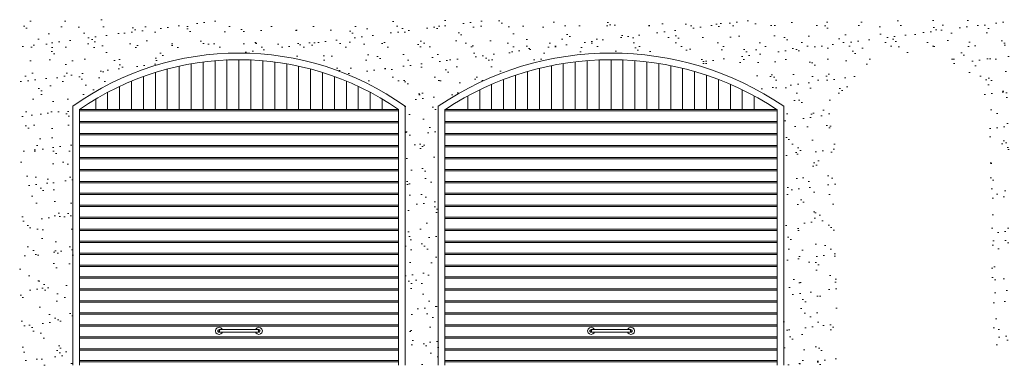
# Model space of a CAD drawing. Header units: millimetres. Extents: x 107 to 277, y 11 to 70.
# Drawn here: x 255.27 to 262.73, y 16.91 to 19.51 of the extents above; entities that cross this region are included whole.
import ezdxf

# ---------------------------------------------------------------- set-up
doc = ezdxf.new("R2010")
doc.units = ezdxf.units.MM
doc.layers.add('A-Stair', color=53, linetype='Continuous', lineweight=0)
doc.layers.add('puertas y vent', color=2, linetype='Continuous', lineweight=0)

msp = doc.modelspace()

# ---------------------------------------------------------------- hatches: boundary and pattern name
at = {"layer": 'A-Stair'}
h = msp.add_hatch(dxfattribs=at)
h.set_pattern_fill('AR-SAND,_O', color=157, scale=0.004)
h.set_pattern_definition([(37.5, (57.8102, -31.94045), (-0.00640013, 0.1957653), [0, -0.154432, 0, -0.17272, 0, -0.1651]), (7.5, (57.8102, -31.94045), (0.1798093, 0.28673004), [0, -0.083312, 0, -0.139192, 0, -0.05334]), (327.5, (57.68524, -31.94045), (0.31639695, 0.00057487), [0, -0.0508, 0, -0.18288, 0, -0.23876]), (317.5, (57.68524, -31.94045), (0.30542258, 0.08917173), [0, -0.0254, 0, -0.119888, 0, -0.13716])])
h.paths.add_polyline_path([(258.18, 18.8644), (258.18, 16.9144), (258.43, 16.9144), (258.43, 18.8644, -0.30705), (261.0354, 18.8644), (261.0354, 16.9144), (261.435, 16.9144), (261.435, 18.8644, -0.695652), (262.585, 18.8644), (262.585, 16.9144), (262.735, 16.9144), (262.735, 19.5144), (255.275, 19.5144), (255.275, 16.9144), (255.6745, 16.9144), (255.6745, 18.8644, -0.319305)])

# ---------------------------------------------------------------- linework, layer by layer
at = {"layer": 'A-Stair', "color": 217}
for p, q in [((256.5672, 19.1835), (256.5672, 18.8384)), ((256.6572, 19.197), (256.6572, 18.8384)), ((256.7472, 19.2067), (256.7472, 18.8384)), ((256.8372, 19.2144), (256.8372, 18.8384)), ((256.9272, 19.2144), (256.9272, 18.8384)), ((257.0172, 19.2144), (257.0172, 18.8384)), ((257.1072, 19.2067), (257.1072, 18.8384)), ((257.1972, 19.197), (257.1972, 18.8384)), ((257.2872, 19.1835), (257.2872, 18.8384)), ((259.3727, 19.1857), (259.3727, 18.8384)), ((259.4627, 19.1983), (259.4627, 18.8384)), ((259.5527, 19.2072), (259.5527, 18.8384)), ((259.6427, 19.2144), (259.6427, 18.8384)), ((259.7327, 19.2144), (259.7327, 18.8384)), ((259.8227, 19.2144), (259.8227, 18.8384)), ((259.9127, 19.2072), (259.9127, 18.8384)), ((260.0027, 19.1983), (260.0027, 18.8384)), ((260.0927, 19.1857), (260.0927, 18.8384)), ((256.2972, 19.1182), (256.2972, 18.8384)), ((256.3872, 19.1442), (256.3872, 18.8384)), ((256.4772, 19.1659), (256.4772, 18.8384)), ((257.3772, 19.1659), (257.3772, 18.8384)), ((257.4672, 19.1442), (257.4672, 18.8384)), ((257.5572, 19.1182), (257.5572, 18.8384)), ((259.1027, 19.1253), (259.1027, 18.8384)), ((259.1927, 19.1493), (259.1927, 18.8384)), ((259.2827, 19.1694), (259.2827, 18.8384)), ((260.1827, 19.1694), (260.1827, 18.8384)), ((260.2727, 19.1493), (260.2727, 18.8384)), ((260.3627, 19.1253), (260.3627, 18.8384)), ((256.1172, 19.0528), (256.1172, 18.8384)), ((256.2072, 19.0878), (256.2072, 18.8384)), ((257.6472, 19.0878), (257.6472, 18.8384)), ((257.7372, 19.0528), (257.7372, 18.8384)), ((258.8327, 19.0285), (258.8327, 18.8384)), ((258.9227, 19.065), (258.9227, 18.8384)), ((259.0127, 19.0972), (259.0127, 18.8384)), ((260.4527, 19.0972), (260.4527, 18.8384)), ((260.5427, 19.065), (260.5427, 18.8384)), ((260.6327, 19.0285), (260.6327, 18.8384)), ((255.9372, 18.9679), (255.9372, 18.8384)), ((256.0272, 19.013), (256.0272, 18.8384)), ((257.8272, 19.013), (257.8272, 18.8384)), ((257.9172, 18.9679), (257.9172, 18.8384)), ((258.7427, 18.9873), (258.7427, 18.8384)), ((260.7227, 18.9873), (260.7227, 18.8384)), ((255.8472, 18.9173), (255.8472, 18.8384)), ((258.0072, 18.9173), (258.0072, 18.8384)), ((258.6527, 18.9412), (258.6527, 18.8384)), ((260.8127, 18.9412), (260.8127, 18.8384)), ((255.7245, 16.9144), (255.7245, 18.8384)), ((255.7245, 18.8384), (258.13, 18.8384)), ((255.7245, 18.8284), (258.13, 18.8284)), ((258.13, 16.9144), (258.13, 18.8384)), ((258.48, 18.8384), (260.9854, 18.8384)), ((258.48, 16.9144), (258.48, 18.8377)), ((258.48, 18.8284), (260.9854, 18.8284)), ((260.9854, 16.9144), (260.9854, 18.8377)), ((255.7245, 18.7484), (258.13, 18.7484)), ((255.7245, 18.7384), (258.13, 18.7384)), ((258.48, 18.7484), (260.9854, 18.7484)), ((258.48, 18.7384), (260.9854, 18.7384)), ((255.7245, 18.6584), (258.13, 18.6584)), ((258.48, 18.6584), (260.9854, 18.6584)), ((255.7245, 18.6484), (258.13, 18.6484)), ((258.48, 18.6484), (260.9854, 18.6484)), ((255.7245, 18.5684), (258.13, 18.5684)), ((255.7245, 18.5584), (258.13, 18.5584)), ((258.48, 18.5684), (260.9854, 18.5684)), ((258.48, 18.5584), (260.9854, 18.5584)), ((255.7245, 18.4784), (258.13, 18.4784)), ((255.7245, 18.4684), (258.13, 18.4684)), ((258.48, 18.4784), (260.9854, 18.4784)), ((258.48, 18.4684), (260.9854, 18.4684)), ((255.7245, 18.3884), (258.13, 18.3884)), ((255.7245, 18.3784), (258.13, 18.3784)), ((258.48, 18.3884), (260.9854, 18.3884)), ((258.48, 18.3784), (260.9854, 18.3784)), ((255.7245, 18.2984), (258.13, 18.2984)), ((255.7245, 18.2884), (258.13, 18.2884)), ((258.48, 18.2984), (260.9854, 18.2984)), ((258.48, 18.2884), (260.9854, 18.2884)), ((255.7245, 18.2084), (258.13, 18.2084)), ((258.48, 18.2084), (260.9854, 18.2084)), ((255.7245, 18.1984), (258.13, 18.1984)), ((258.48, 18.1984), (260.9854, 18.1984)), ((255.7245, 18.1184), (258.13, 18.1184)), ((255.7245, 18.1084), (258.13, 18.1084)), ((258.48, 18.1184), (260.9854, 18.1184)), ((258.48, 18.1084), (260.9854, 18.1084)), ((255.7245, 18.0284), (258.13, 18.0284)), ((255.7245, 18.0184), (258.13, 18.0184)), ((258.48, 18.0284), (260.9854, 18.0284)), ((258.48, 18.0184), (260.9854, 18.0184)), ((255.7245, 17.9384), (258.13, 17.9384)), ((255.7245, 17.9284), (258.13, 17.9284)), ((258.48, 17.9384), (260.9854, 17.9384)), ((258.48, 17.9284), (260.9854, 17.9284)), ((255.7245, 17.8484), (258.13, 17.8484)), ((255.7245, 17.8384), (258.13, 17.8384)), ((258.48, 17.8484), (260.9854, 17.8484)), ((258.48, 17.8384), (260.9854, 17.8384)), ((255.7245, 17.7584), (258.13, 17.7584)), ((258.48, 17.7584), (260.9854, 17.7584)), ((255.7245, 17.7484), (258.13, 17.7484)), ((258.48, 17.7484), (260.9854, 17.7484)), ((255.7245, 17.6684), (258.13, 17.6684)), ((255.7245, 17.6584), (258.13, 17.6584)), ((258.48, 17.6684), (260.9854, 17.6684)), ((258.48, 17.6584), (260.9854, 17.6584)), ((255.7245, 17.5784), (258.13, 17.5784)), ((255.7245, 17.5684), (258.13, 17.5684)), ((258.48, 17.5784), (260.9854, 17.5784)), ((258.48, 17.5684), (260.9854, 17.5684)), ((255.7245, 17.4884), (258.13, 17.4884)), ((255.7245, 17.4784), (258.13, 17.4784)), ((258.48, 17.4884), (260.9854, 17.4884)), ((258.48, 17.4784), (260.9854, 17.4784)), ((255.7245, 17.3984), (258.13, 17.3984)), ((255.7245, 17.3884), (258.13, 17.3884)), ((258.48, 17.3984), (260.9854, 17.3984)), ((258.48, 17.3884), (260.9854, 17.3884)), ((255.7245, 17.3084), (258.13, 17.3084)), ((258.48, 17.3084), (260.9854, 17.3084)), ((255.7245, 17.2984), (258.13, 17.2984)), ((258.48, 17.2984), (260.9854, 17.2984)), ((255.7245, 17.2184), (258.13, 17.2184)), ((255.7245, 17.2084), (258.13, 17.2084)), ((258.48, 17.2184), (260.9854, 17.2184)), ((258.48, 17.2084), (260.9854, 17.2084)), ((255.7245, 17.1284), (258.13, 17.1284)), ((255.7245, 17.1184), (258.13, 17.1184)), ((258.48, 17.1284), (260.9854, 17.1284)), ((258.48, 17.1184), (260.9854, 17.1184)), ((255.7245, 17.0384), (258.13, 17.0384)), ((255.7245, 17.0284), (258.13, 17.0284)), ((258.48, 17.0384), (260.9854, 17.0384)), ((258.48, 17.0284), (260.9854, 17.0284)), ((255.7245, 16.9484), (258.13, 16.9484)), ((255.7245, 16.9384), (258.13, 16.9384)), ((258.48, 16.9484), (260.9854, 16.9484)), ((258.48, 16.9384), (260.9854, 16.9384))]:
    msp.add_line(p, q, dxfattribs=at)
at = {"layer": 'A-Stair', "color": 13}
for p, q in [((255.6745, 16.9144), (255.6745, 18.8644)), ((258.18, 16.9144), (258.18, 18.8644)), ((258.43, 16.9144), (258.43, 18.8644)), ((261.0354, 16.9144), (261.0354, 18.8644))]:
    msp.add_line(p, q, dxfattribs=at)
for centre, radius, start, end in [((256.9272, 17.1027), 2.1616, 54.58289, 125.41711), ((259.7327, 16.943), 2.3213, 55.8618, 124.1382)]:
    msp.add_arc(centre, radius, start, end, dxfattribs=at)
at = {"layer": 'A-Stair', "color": 217}
for centre, radius, start, end in [((256.9272, 17.1027), 2.1116, 55.27986, 124.72014), ((259.7327, 16.943), 2.2713, 56.52787, 123.47213)]:
    msp.add_arc(centre, radius, start, end, dxfattribs=at)
at = {"layer": 'puertas y vent', "color": 217}
for p, q in [((256.7502, 17.1726), (256.7539, 17.1861)), ((256.7539, 17.1591), (256.7502, 17.1726)), ((256.7539, 17.1861), (256.7637, 17.196)), ((256.7637, 17.1493), (256.7539, 17.1591)), ((256.7637, 17.196), (256.7772, 17.1996)), ((256.7686, 17.1776), (256.7672, 17.1726)), ((256.7672, 17.1726), (256.7686, 17.1676)), ((256.7722, 17.1813), (256.7686, 17.1776)), ((256.7686, 17.1676), (256.7722, 17.164)), ((256.7715, 17.1776), (256.7703, 17.1726)), ((256.7703, 17.1726), (256.7715, 17.1676)), ((256.7748, 17.1813), (256.7715, 17.1776)), ((256.7715, 17.1676), (256.7748, 17.164)), ((256.7772, 17.1826), (256.7722, 17.1813)), ((256.7722, 17.164), (256.7772, 17.1626)), ((256.7772, 17.1996), (256.7907, 17.196)), ((256.7792, 17.1826), (256.7772, 17.1826)), ((256.7792, 17.1626), (256.7772, 17.1626)), ((256.7847, 17.1826), (256.7792, 17.1826)), ((256.7847, 17.1626), (256.7792, 17.1626)), ((256.7803, 17.1776), (256.7796, 17.1726)), ((256.7796, 17.1726), (256.7803, 17.1676)), ((256.7821, 17.1813), (256.7803, 17.1776)), ((256.7803, 17.1676), (256.7821, 17.164)), ((256.7922, 17.1826), (256.7847, 17.1826)), ((256.7922, 17.1626), (256.7847, 17.1626)), ((256.7907, 17.196), (256.8006, 17.1861)), ((256.8006, 17.1591), (256.7907, 17.1493)), ((257.0622, 17.1826), (256.7922, 17.1826)), ((257.0622, 17.1626), (256.7922, 17.1626)), ((256.8006, 17.1861), (256.8016, 17.1826)), ((256.8016, 17.1626), (256.8006, 17.1591)), ((257.0529, 17.1826), (257.0539, 17.1861)), ((257.0539, 17.1591), (257.0529, 17.1626)), ((257.0539, 17.1861), (257.0637, 17.196)), ((257.0637, 17.1493), (257.0539, 17.1591)), ((257.0697, 17.1826), (257.0622, 17.1826)), ((257.0697, 17.1626), (257.0622, 17.1626)), ((257.0637, 17.196), (257.0772, 17.1996)), ((257.0752, 17.1826), (257.0697, 17.1826)), ((257.0752, 17.1626), (257.0697, 17.1626)), ((257.0723, 17.1813), (257.0742, 17.1776)), ((257.0742, 17.1676), (257.0723, 17.164)), ((257.0742, 17.1776), (257.0749, 17.1726)), ((257.0749, 17.1726), (257.0742, 17.1676)), ((257.0772, 17.1826), (257.0752, 17.1826)), ((257.0772, 17.1626), (257.0752, 17.1626)), ((257.0772, 17.1996), (257.0907, 17.196)), ((257.0772, 17.1826), (257.0822, 17.1813)), ((257.0822, 17.164), (257.0772, 17.1626)), ((257.0797, 17.1813), (257.083, 17.1776)), ((257.083, 17.1676), (257.0797, 17.164)), ((257.0822, 17.1813), (257.0859, 17.1776)), ((257.0859, 17.1676), (257.0822, 17.164)), ((257.083, 17.1776), (257.0842, 17.1726)), ((257.0842, 17.1726), (257.083, 17.1676)), ((257.0859, 17.1776), (257.0872, 17.1726)), ((257.0872, 17.1726), (257.0859, 17.1676)), ((257.0907, 17.196), (257.1006, 17.1861)), ((257.1006, 17.1591), (257.0907, 17.1493)), ((257.1006, 17.1861), (257.1042, 17.1726)), ((257.1042, 17.1726), (257.1006, 17.1591)), ((259.5557, 17.1726), (259.5593, 17.1861)), ((259.5593, 17.1591), (259.5557, 17.1726)), ((259.5593, 17.1861), (259.5692, 17.196)), ((259.5692, 17.1493), (259.5593, 17.1591)), ((259.5692, 17.196), (259.5827, 17.1996)), ((259.574, 17.1776), (259.5727, 17.1726)), ((259.5727, 17.1726), (259.574, 17.1676)), ((259.5777, 17.1813), (259.574, 17.1776)), ((259.574, 17.1676), (259.5777, 17.164)), ((259.5769, 17.1776), (259.5757, 17.1726)), ((259.5757, 17.1726), (259.5769, 17.1676)), ((259.5802, 17.1813), (259.5769, 17.1776)), ((259.5769, 17.1676), (259.5802, 17.164)), ((259.5827, 17.1826), (259.5777, 17.1813)), ((259.5777, 17.164), (259.5827, 17.1626)), ((259.5827, 17.1996), (259.5962, 17.196)), ((259.5847, 17.1826), (259.5827, 17.1826)), ((259.5847, 17.1626), (259.5827, 17.1626)), ((259.5902, 17.1826), (259.5847, 17.1826)), ((259.5902, 17.1626), (259.5847, 17.1626)), ((259.5857, 17.1776), (259.585, 17.1726)), ((259.585, 17.1726), (259.5857, 17.1676)), ((259.5876, 17.1813), (259.5857, 17.1776)), ((259.5857, 17.1676), (259.5876, 17.164)), ((259.5977, 17.1826), (259.5902, 17.1826)), ((259.5977, 17.1626), (259.5902, 17.1626)), ((259.5962, 17.196), (259.6061, 17.1861)), ((259.6061, 17.1591), (259.5962, 17.1493)), ((259.8677, 17.1826), (259.5977, 17.1826)), ((259.8677, 17.1626), (259.5977, 17.1626)), ((259.6061, 17.1861), (259.607, 17.1826)), ((259.607, 17.1626), (259.6061, 17.1591)), ((259.8584, 17.1826), (259.8593, 17.1861)), ((259.8593, 17.1591), (259.8584, 17.1626)), ((259.8593, 17.1861), (259.8692, 17.196)), ((259.8692, 17.1493), (259.8593, 17.1591)), ((259.8752, 17.1826), (259.8677, 17.1826)), ((259.8752, 17.1626), (259.8677, 17.1626)), ((259.8692, 17.196), (259.8827, 17.1996)), ((259.8807, 17.1826), (259.8752, 17.1826)), ((259.8807, 17.1626), (259.8752, 17.1626)), ((259.8778, 17.1813), (259.8797, 17.1776)), ((259.8797, 17.1676), (259.8778, 17.164)), ((259.8797, 17.1776), (259.8804, 17.1726)), ((259.8804, 17.1726), (259.8797, 17.1676)), ((259.8827, 17.1826), (259.8807, 17.1826)), ((259.8827, 17.1626), (259.8807, 17.1626)), ((259.8827, 17.1996), (259.8962, 17.196)), ((259.8827, 17.1826), (259.8877, 17.1813)), ((259.8877, 17.164), (259.8827, 17.1626)), ((259.8852, 17.1813), (259.8884, 17.1776)), ((259.8884, 17.1676), (259.8852, 17.164)), ((259.8877, 17.1813), (259.8913, 17.1776)), ((259.8913, 17.1676), (259.8877, 17.164)), ((259.8884, 17.1776), (259.8896, 17.1726)), ((259.8896, 17.1726), (259.8884, 17.1676)), ((259.8913, 17.1776), (259.8927, 17.1726)), ((259.8927, 17.1726), (259.8913, 17.1676)), ((259.8962, 17.196), (259.9061, 17.1861)), ((259.9061, 17.1591), (259.8962, 17.1493)), ((259.9061, 17.1861), (259.9097, 17.1726)), ((259.9097, 17.1726), (259.9061, 17.1591)), ((256.7772, 17.1456), (256.7637, 17.1493)), ((256.7907, 17.1493), (256.7772, 17.1456)), ((257.0772, 17.1456), (257.0637, 17.1493)), ((257.0907, 17.1493), (257.0772, 17.1456)), ((259.5827, 17.1456), (259.5692, 17.1493)), ((259.5962, 17.1493), (259.5827, 17.1456)), ((259.8827, 17.1456), (259.8692, 17.1493)), ((259.8962, 17.1493), (259.8827, 17.1456))]:
    msp.add_line(p, q, dxfattribs=at)

doc.saveas('drawing.dxf')
